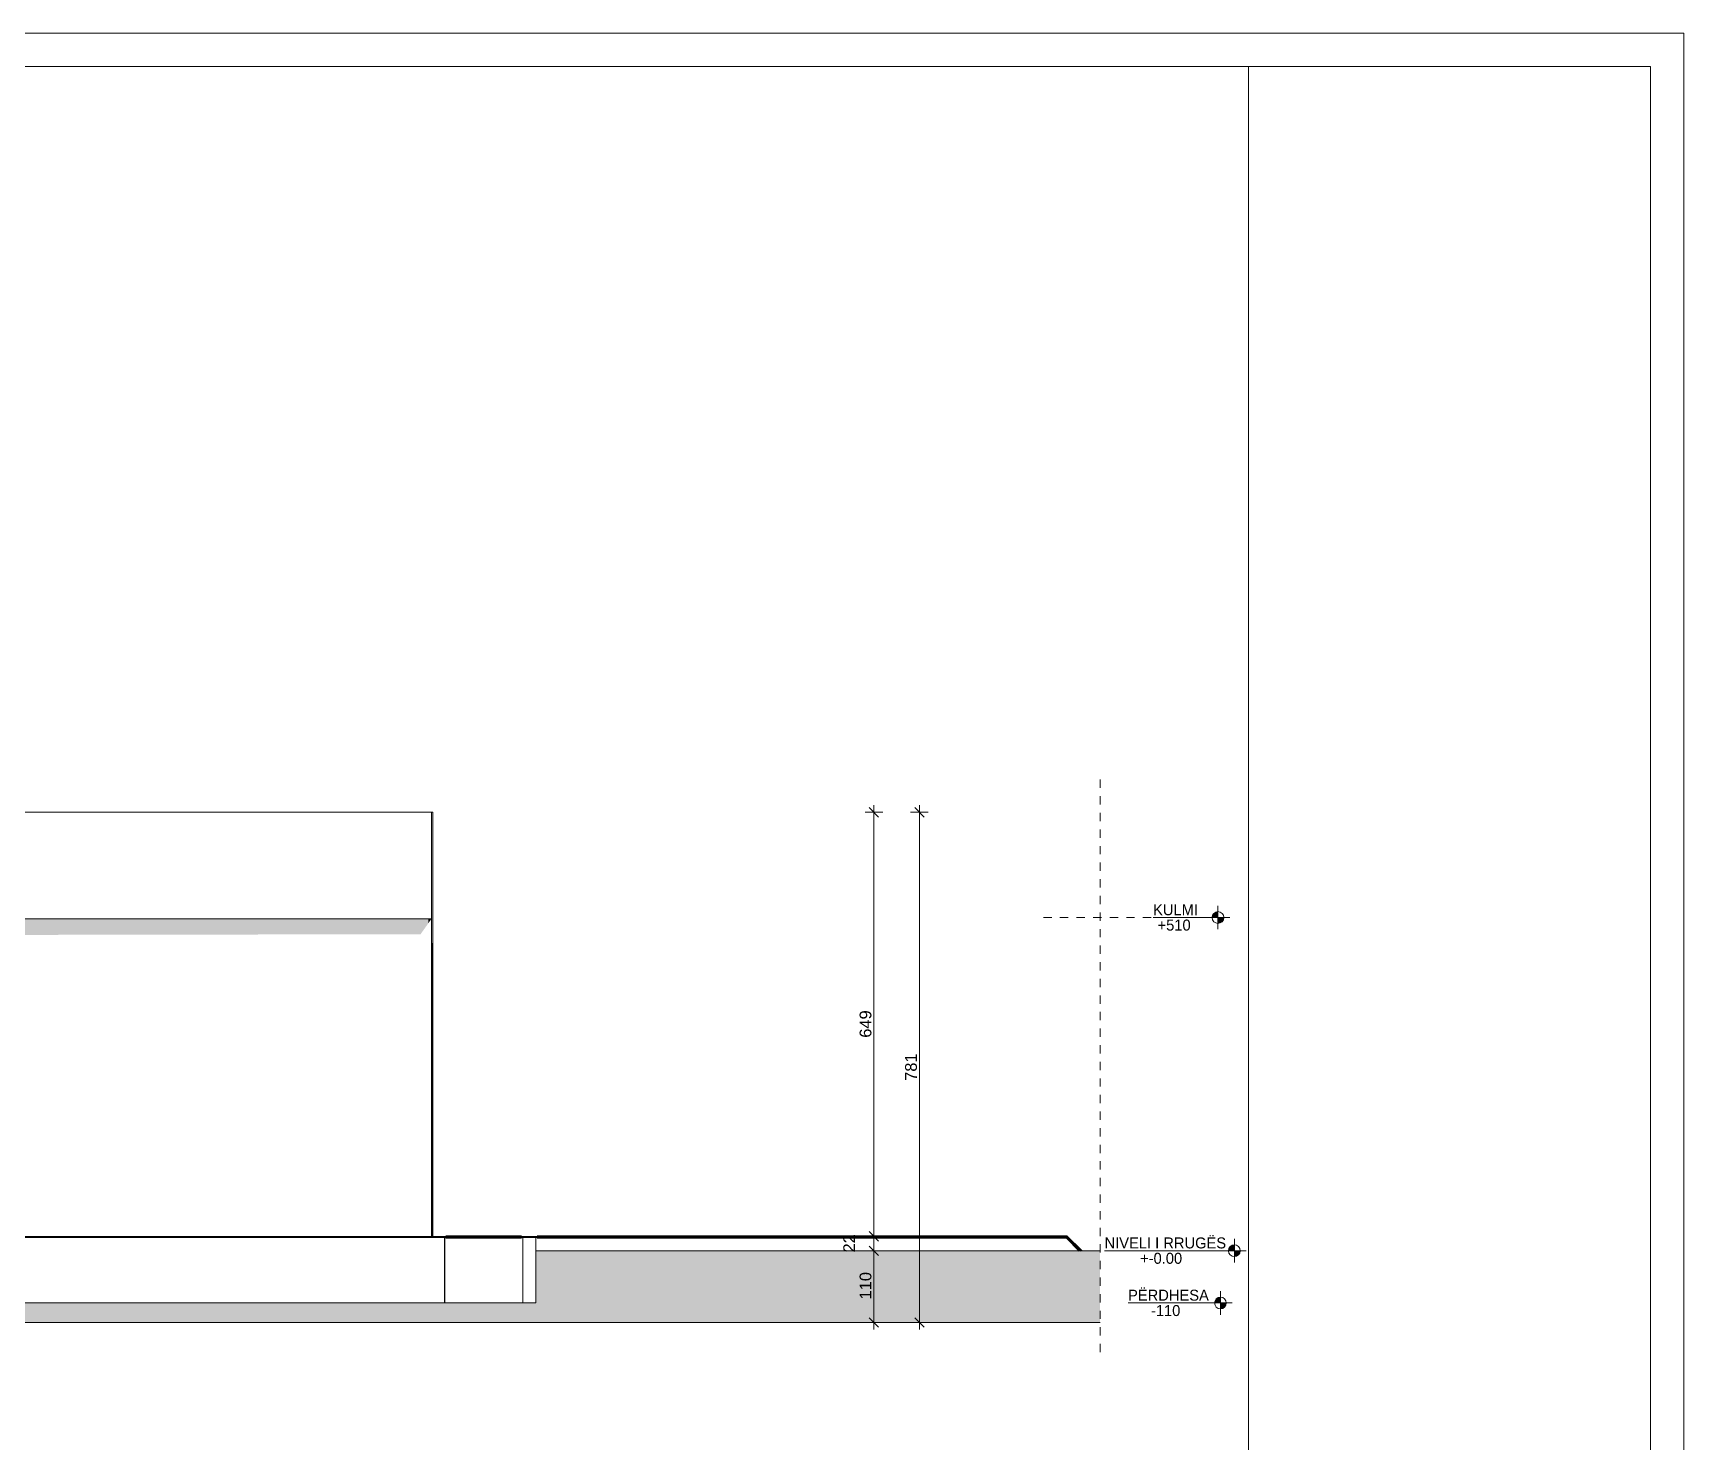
# Model space of a CAD drawing. Header units: millimetres. Extents: x 121936 to 182937, y -22715 to 20417.
# Drawn here: x 157673 to 182937, y -1149 to 20417 of the extents above; entities that cross this region are included whole.
import ezdxf

# ---------------------------------------------------------------- set-up
doc = ezdxf.new("R2010")
doc.units = ezdxf.units.MM
doc.header["$MEASUREMENT"] = 0
doc.linetypes.add('Dashed', pattern=[254, 127, -127])
doc.linetypes.add('Wipeout_Contour', pattern=[1000, 0, -1000])
for name, color, linetype, lineweight in [('02. Tabela Projekti zbatues_Pen_No__1', 7, 'Continuous', 5), ('A - Fasadat_Pen_No__1', 7, 'Continuous', 5), ('A - Fasadat_Pen_No__101', 252, 'Continuous', 5), ('A - Fasadat_Pen_No__22', 8, 'Continuous', 5), ('A - Fasadat_Pen_No__7', 7, 'Continuous', 5)]:
    doc.layers.add(name, color=color, linetype=linetype, lineweight=lineweight)
for name, color, linetype, lineweight, true_color in [('02. Tabela Projekti zbatues_Pen_No__61', 7, 'Continuous', 5, 0x6a6a6a), ('A - Dimenzionimi_Pen_No__61', 7, 'Continuous', 5, 0x6a6a6a), ('A - Dimenzionimi_Pen_No__81', 7, 'Continuous', 5, 0x6a6a6a), ('A - Fasadat_Pen_No__102', 7, 'Continuous', 50, 0xcccccc), ('A - Fasadat_Pen_No__108', 7, 'Continuous', 5, 0xfd8379), ('A - Fasadat_Pen_No__181', 7, 'Continuous', 5, 0xe8e8e8), ('A - Fasadat_Pen_No__81', 7, 'Continuous', 5, 0x6a6a6a)]:
    doc.layers.add(name, color=color, linetype=linetype, lineweight=lineweight, true_color=true_color)
doc.layers.add('A - Dimenzionimi', color=7, linetype='Continuous')
doc.layers.add('A - Fasadat', color=7, linetype='Continuous')
doc.styles.add('GENERATED_STYLE_2', font='')
doc.styles.add('GENERATED_STYLE_3', font='')
doc.styles.get('GENERATED_STYLE_2').set_extended_font_data('Century Gothic')
doc.styles.get('GENERATED_STYLE_3').set_extended_font_data('Arial')
doc.dimstyles.new('GENERATED_STYLE__1', dxfattribs={"dimtxt": 180, "dimasz": 136.8, "dimexe": 0.18, "dimexo": 100000, "dimgap": 0, "dimtad": 1, "dimdec": 0, "dimlfac": 0.1, "dimzin": 0, "dimdsep": 46, "dimtxsty": 'GENERATED_STYLE_3', "dimblk": 'ARROWHEAD_6', "dimblk1": 'ARROWHEAD_6', "dimblk2": 'ARROWHEAD_6', "dimcen": 0.09, "dimclrd": 256, "dimclre": 256, "dimclrt": 256, "dimadec": 0, "dimazin": 0, "dimtfac": 1, "dimtdec": 4, "dimtmove": 0, "dimatfit": 3, "dimfxl": 0, "dimtolj": 1, "dimtzin": 0, "dimarcsym": 0})

# ---------------------------------------------------------------- blocks, each defined once
blk = doc.blocks.new('Dimension_3', base_point=(176057, 1779))
at = {"layer": 'A - Fasadat_Pen_No__108', "linetype": 'Continuous', "lineweight": 5, "true_color": 0xfd8379}
for points in [[(176057, 1779), (176057, 1869), (176022, 1862), (175993, 1842), (175974, 1813), (175967, 1779)], [(176057, 1779), (176057, 1689), (176091, 1696), (176120, 1715), (176140, 1744), (176147, 1779)]]:
    blk.add_hatch(color=11, dxfattribs=at).paths.add_polyline_path(points)
at = {"layer": 'A - Fasadat_Pen_No__108', "color": 11, "linetype": 'Continuous', "lineweight": 5, "true_color": 0xfd8379}
for p, q in [((175877, 1779), (174071, 1779)), ((175877, 1779), (176237, 1779)), ((176057, 1599), (176057, 1959))]:
    blk.add_line(p, q, dxfattribs=at)
blk.add_circle((176057, 1779), 90, dxfattribs=at)
at = {"layer": 'A - Fasadat_Pen_No__108', "color": 11, "lineweight": 5, "true_color": 0xfd8379, "char_height": 168, "attachment_point": 7, "style": 'GENERATED_STYLE_2'}
for s, insert in [('\\A1;{\\pql;\\fCentury Gothic|b0|i0|c0|p34;NIVELI I RRUGËS}', (174071, 1812)), ('\\A1;{\\pql;\\fCentury Gothic|b0|i0|c0|p34;+-0.00}', (174615, 1577))]:
    blk.add_mtext(s, dxfattribs=dict(at, insert=insert))
blk = doc.blocks.new('Dimension_4', base_point=(175844, 979))
at = {"layer": 'A - Fasadat_Pen_No__101', "linetype": 'Continuous', "lineweight": 5}
for points in [[(175844, 979), (175844, 1069), (175810, 1062), (175780, 1042), (175761, 1013), (175754, 979)], [(175844, 979), (175844, 889), (175878, 896), (175908, 915), (175927, 944), (175934, 979)]]:
    blk.add_hatch(color=252, dxfattribs=at).paths.add_polyline_path(points)
at = {"layer": 'A - Fasadat_Pen_No__101', "color": 252, "linetype": 'Continuous', "lineweight": 5}
for p, q in [((175844, 799), (175844, 1159)), ((175664, 979), (174431, 979)), ((175664, 979), (176024, 979))]:
    blk.add_line(p, q, dxfattribs=at)
blk.add_circle((175844, 979), 90, dxfattribs=at)
at = {"layer": 'A - Fasadat_Pen_No__101', "color": 252, "lineweight": 5, "char_height": 168, "attachment_point": 7, "style": 'GENERATED_STYLE_2'}
for s, insert in [('\\A1;{\\pql;\\fCentury Gothic|b0|i0|c0|p34;PËRDHESA}', (174431, 1012)), ('\\A1;{\\pql;\\fCentury Gothic|b0|i0|c0|p34;-110}', (174781, 777))]:
    blk.add_mtext(s, dxfattribs=dict(at, insert=insert))
blk = doc.blocks.new('Dimension_5', base_point=(175806, 6879))
at = {"layer": 'A - Fasadat_Pen_No__101', "linetype": 'Continuous', "lineweight": 5}
for points in [[(175806, 6879), (175806, 6969), (175772, 6962), (175743, 6942), (175723, 6913), (175716, 6879)], [(175806, 6879), (175806, 6789), (175841, 6796), (175870, 6815), (175890, 6844), (175896, 6879)]]:
    blk.add_hatch(color=252, dxfattribs=at).paths.add_polyline_path(points)
at = {"layer": 'A - Fasadat_Pen_No__101', "color": 252, "linetype": 'Continuous', "lineweight": 5}
for p, q in [((175626, 6879), (174813, 6879)), ((175626, 6879), (175986, 6879)), ((175806, 6699), (175806, 7059))]:
    blk.add_line(p, q, dxfattribs=at)
blk.add_circle((175806, 6879), 90, dxfattribs=at)
at = {"layer": 'A - Fasadat_Pen_No__101', "color": 252, "lineweight": 5, "char_height": 168, "attachment_point": 7, "style": 'GENERATED_STYLE_2'}
for s, insert in [('\\A1;{\\pql;\\fCentury Gothic|b0|i0|c0|p34;KULMI}', (174813, 6912)), ('\\A1;{\\pql;\\fCentury Gothic|b0|i0|c0|p34;+510}', (174882, 6677))]:
    blk.add_mtext(s, dxfattribs=dict(at, insert=insert))
blk = doc.blocks.new('*D11')
at = {"layer": 'A - Dimenzionimi_Pen_No__81', "color": 251, "linetype": 'Continuous', "lineweight": 5, "true_color": 0x6a6a6a}
for p, q in [((170676, 1779), (170406, 1779)), ((170469, 1851), (170613, 1707)), ((170541, 679), (170541, 1779)), ((170676, 679), (170406, 679)), ((170469, 751), (170613, 607)), ((170541, 571), (170541, 679))]:
    blk.add_line(p, q, dxfattribs=at)
at = {"layer": 'A - Dimenzionimi_Pen_No__61', "color": 251, "lineweight": 5, "true_color": 0x6a6a6a, "char_height": 180, "attachment_point": 7, "rotation": 90, "style": 'GENERATED_STYLE_3'}
for s, insert in [('\\A1;{\\pql;\\fArial|b0|i0|c0|p34;22}', (170253, 1752)), ('\\A1;{\\pql;\\fArial|b0|i0|c0|p34;110}', (170505, 1033))]:
    blk.add_mtext(s, dxfattribs=dict(at, insert=insert))
blk = doc.blocks.new('ARROWHEAD_6')
at = {"color": 0, "linetype": 'Continuous', "lineweight": 0}
for p, q in [((0, 0), (-1, 0)), ((-0.5, -0.5), (0.5, 0.5))]:
    blk.add_line(p, q, dxfattribs=at)
blk = doc.blocks.new('*D13')
at = {"layer": 'A - Dimenzionimi_Pen_No__81', "color": 251, "linetype": 'Continuous', "lineweight": 5, "true_color": 0x6a6a6a}
for p, q in [((170469, 2071), (170613, 1927)), ((170676, 1999), (170406, 1999)), ((170676, 1779), (170406, 1779)), ((170469, 1851), (170613, 1707)), ((170541, 1779), (170541, 1999))]:
    blk.add_line(p, q, dxfattribs=at)
blk = doc.blocks.new('*D14')
at = {"layer": 'A - Dimenzionimi_Pen_No__81', "color": 251, "linetype": 'Continuous', "lineweight": 5, "true_color": 0x6a6a6a}
for p, q in [((170541, 8489), (170541, 8597)), ((170676, 8489), (170406, 8489)), ((170613, 8417), (170469, 8561)), ((170541, 1999), (170541, 8489)), ((170469, 2071), (170613, 1927)), ((170676, 1999), (170406, 1999))]:
    blk.add_line(p, q, dxfattribs=at)
at = {"layer": 'A - Dimenzionimi_Pen_No__61', "color": 251, "lineweight": 5, "true_color": 0x6a6a6a, "insert": (170505, 5039), "char_height": 180, "attachment_point": 7, "rotation": 90, "style": 'GENERATED_STYLE_3'}
blk.add_mtext('\\A1;{\\pql;\\fArial|b0|i0|c0|p34;649}', dxfattribs=at)
blk = doc.blocks.new('*D15')
at = {"layer": 'A - Dimenzionimi_Pen_No__81', "color": 251, "linetype": 'Continuous', "lineweight": 5, "true_color": 0x6a6a6a}
for p, q in [((171237, 8489), (171237, 8597)), ((171372, 8489), (171102, 8489)), ((171309, 8417), (171165, 8561)), ((171237, 679), (171237, 8489)), ((171372, 679), (171102, 679)), ((171165, 751), (171309, 607)), ((171237, 571), (171237, 679))]:
    blk.add_line(p, q, dxfattribs=at)
at = {"layer": 'A - Dimenzionimi_Pen_No__61', "color": 251, "lineweight": 5, "true_color": 0x6a6a6a, "insert": (171201, 4379), "char_height": 180, "attachment_point": 7, "rotation": 90, "style": 'GENERATED_STYLE_3'}
blk.add_mtext('\\A1;{\\pql;\\fArial|b0|i0|c0|p34;781}', dxfattribs=at)

msp = doc.modelspace()

# ---------------------------------------------------------------- hatches: boundary and pattern name
at = {"layer": 'A - Fasadat_Pen_No__181', "linetype": 'Continuous', "lineweight": 0, "true_color": 0xededed}
msp.add_hatch(color=7, dxfattribs=at).paths.add_polyline_path([(163788, 6478.7), (163780.1, 6478.7), (163780.1, 6467.5)])
at = {"layer": 'A - Fasadat_Pen_No__81', "linetype": 'Continuous', "lineweight": 0, "true_color": 0xd9d9d9}
for points in [[(126546.3, 1978.7), (163990.5, 1978.7), (163990.5, 1998.7), (126546.3, 1998.7)], [(163990.5, 1998.7), (163990.5, 1978.7), (165149.7, 1978.7), (165149.7, 1998.7)], [(173496, 1998.7), (165389.7, 1998.7), (165389.7, 1978.7), (173487.8, 1978.7), (173488, 1978.7), (173688, 1778.7), (173716.4, 1778.7)]]:
    msp.add_hatch(color=254, dxfattribs=at).paths.add_polyline_path(points)
at = {"layer": 'A - Fasadat_Pen_No__81', "linetype": 'Continuous', "lineweight": 0, "true_color": 0x8f8f8f}
msp.add_hatch(color=252, dxfattribs=at).paths.add_polyline_path([(165149.7, 1998.7), (165149.7, 1978.7), (165389.7, 1978.7), (165389.7, 1998.7)])

# ---------------------------------------------------------------- linework, layer by layer
at = {"layer": '02. Tabela Projekti zbatues_Pen_No__61', "color": 251, "linetype": 'Continuous', "lineweight": 5, "true_color": 0x6a6a6a}
msp.add_lwpolyline([(176272.6, -14464.2), (176272.6, 19903.8)], dxfattribs=at)
at = {"layer": 'A - Fasadat_Pen_No__1', "color": 7, "linetype": 'Continuous', "lineweight": 5}
for p, q in [((163720.6, 8489), (126816, 8489)), ((163720.6, 8489), (163770.6, 8489)), ((163791.9, 8489), (163770.6, 8489))]:
    msp.add_line(p, q, dxfattribs=at)
at = {"layer": 'A - Fasadat_Pen_No__1', "color": 7, "linetype": 'Continuous', "lineweight": 5, "flags": 128}
msp.add_lwpolyline([(173496, 1998.7), (165389.7, 1998.7), (165389.7, 1978.7), (173487.8, 1978.7), (173488, 1978.7), (173688, 1778.7), (173716.4, 1778.7)], close=True, dxfattribs=at)
at = {"layer": 'A - Fasadat_Pen_No__22', "color": 8, "linetype": 'Dashed', "lineweight": 5}
msp.add_lwpolyline([(173134.4, 6878.7), (174782.9, 6878.7)], dxfattribs=at)
at = {"layer": 'A - Fasadat_Pen_No__7', "color": 7, "linetype": 'Continuous', "lineweight": 5}
for p, q in [((163780.1, 6478.7), (163788, 6478.7)), ((165369.7, 1978.7), (165369.7, 978.7)), ((165369.7, 678.7), (126241.9, 678.7)), ((174002.2, 678.7), (165369.7, 678.7))]:
    msp.add_line(p, q, dxfattribs=at)
at = {"layer": 'A - Fasadat_Pen_No__7', "color": 7, "linetype": 'Dashed', "lineweight": 5}
msp.add_lwpolyline([(174002.2, 8989), (174002.2, 178.7)], dxfattribs=at)

# ---------------------------------------------------------------- block references
at = {"layer": 'A - Fasadat', "color": 252, "linetype": 'Continuous', "lineweight": 5}
for name, p in [('Dimension_5', (175806.4, 6878.7)), ('Dimension_4', (175843.9, 978.7))]:
    msp.add_blockref(name, p, dxfattribs=at)
at = {"layer": 'A - Fasadat', "color": 11, "linetype": 'Continuous', "lineweight": 5, "true_color": 0xfd8379}
msp.add_blockref('Dimension_3', (176056.7, 1778.7), dxfattribs=at)

# ---------------------------------------------------------------- wipeouts: each hides what was drawn before it
at = {"color": 254, "linetype": 'Wipeout_Contour', "lineweight": 0, "ltscale": 581733.026285}
msp.add_wipeout([(126766, 6858.7), (163770.6, 6858.7), (163770.6, 6878.7), (126766, 6878.7)], dxfattribs=at).dxf.layer = 'A - Fasadat'

# ---------------------------------------------------------------- next in the draw order: wipeouts: each hides what was drawn before it
at = {"color": 254, "linetype": 'Wipeout_Contour', "lineweight": 0, "ltscale": 655658.624095}
msp.add_wipeout([(163770.6, 6878.7), (163770.6, 6858.7), (163770.8, 6858.7), (163770.8, 6878.7)], dxfattribs=at).dxf.layer = 'A - Fasadat'
at = {"color": 254, "linetype": 'Wipeout_Contour', "lineweight": 0, "ltscale": 581107.661505}
msp.add_wipeout([(126566.3, 978.7), (163970.5, 978.7), (163970.5, 1978.7), (126566.3, 1978.7)], dxfattribs=at).dxf.layer = 'A - Fasadat'
at = {"color": 254, "linetype": 'Wipeout_Contour', "lineweight": 0, "ltscale": 693992.42533}
msp.add_wipeout([(173487.8, 1978.7), (173487.8, 1778.7), (173488, 1778.7), (173488, 1978.7)], dxfattribs=at).dxf.layer = 'A - Fasadat'

# ---------------------------------------------------------------- next in the draw order: hatches: boundary and pattern name
at = {"layer": 'A - Fasadat_Pen_No__181', "linetype": 'Continuous', "lineweight": 0, "true_color": 0xededed}
for points in [[(126820.2, 6858.7), (126820.2, 6561.7), (163603.9, 6623.1), (163720.8, 6788.1), (163720.8, 6858.7)], [(163720.8, 6788.1), (163770.8, 6858.7), (163720.8, 6858.7)]]:
    msp.add_hatch(color=7, dxfattribs=at).paths.add_polyline_path(points)
at = {"layer": 'A - Fasadat_Pen_No__81', "linetype": 'Continuous', "lineweight": 0, "true_color": 0xb4b4b4}
msp.add_hatch(color=253, dxfattribs=at).paths.add_polyline_path([(165369.7, 678.7), (174002.2, 678.7), (174002.2, 1778.7), (165369.7, 1778.7)])

# ---------------------------------------------------------------- next in the draw order: linework, layer by layer
at = {"layer": 'A - Fasadat_Pen_No__1', "color": 7, "linetype": 'Continuous', "lineweight": 5}
for p, q in [((163770.6, 8489), (163770.6, 6878.7)), ((163791.9, 6878.7), (163791.9, 8489))]:
    msp.add_line(p, q, dxfattribs=at)
at = {"layer": 'A - Fasadat_Pen_No__102', "color": 254, "linetype": 'Continuous', "lineweight": 50, "true_color": 0xcccccc}
for p, q in [((165389.7, 1978.7), (173487.8, 1978.7)), ((173487.8, 1978.7), (173488, 1978.7)), ((173688, 1778.7), (173488, 1978.7))]:
    msp.add_line(p, q, dxfattribs=at)
msp.add_lwpolyline([(173716.4, 1778.7), (173496, 1998.7), (165389.7, 1998.7)], dxfattribs=at)
at = {"layer": 'A - Fasadat_Pen_No__7', "color": 7, "linetype": 'Continuous', "lineweight": 5}
for p, q in [((126766, 6858.7), (163770.6, 6858.7)), ((163770.6, 6858.7), (163770.6, 6878.7)), ((163770.6, 6858.7), (163770.8, 6858.7)), ((163770.8, 6858.7), (163770.8, 1998.7)), ((163791.9, 1998.7), (163791.9, 6878.7)), ((163780.1, 1998.7), (163780.1, 6478.7)), ((163788, 6478.7), (163788, 1998.7)), ((174002.2, 1778.7), (165369.7, 1778.7))]:
    msp.add_line(p, q, dxfattribs=at)

# ---------------------------------------------------------------- next in the draw order: dimensions: what is measured, and where the dimension line sits
at = {"layer": 'A - Dimenzionimi', "color": 251, "linetype": 'Continuous', "lineweight": 5, "true_color": 0x6a6a6a}
dim = msp.add_linear_dim(base=(170540.8, 1778.7), p1=(174002.2, 678.7), p2=(174002.2, 1778.7), angle=90, dimstyle='GENERATED_STYLE__1', dxfattribs=at)
dim.commit()
dim.dimension.update_dxf_attribs({"geometry": '*D11', "text_midpoint": (170414.8, 1238.7), "dimtype": 160, "text_rotation": 90})

# ---------------------------------------------------------------- next in the draw order: wipeouts: each hides what was drawn before it
at = {"color": 254, "linetype": 'Wipeout_Contour', "lineweight": 0, "ltscale": 655931.008064}
msp.add_wipeout([(163970.5, 978.7), (163980.1, 978.7), (163980.1, 1978.7), (163970.5, 1978.7)], dxfattribs=at).dxf.layer = 'A - Fasadat'

# ---------------------------------------------------------------- next in the draw order: wipeouts: each hides what was drawn before it
at = {"color": 254, "linetype": 'Wipeout_Contour', "lineweight": 0, "ltscale": 658345.139106}
msp.add_wipeout([(163988, 1978.7), (163988, 978.7), (165169.7, 978.7), (165169.7, 1978.7)], dxfattribs=at).dxf.layer = 'A - Fasadat'

# ---------------------------------------------------------------- next in the draw order: linework, layer by layer
at = {"layer": 'A - Fasadat_Pen_No__1', "color": 7, "linetype": 'Continuous', "lineweight": 5}
msp.add_lwpolyline([(165389.7, 1998.7), (165389.7, 1978.7), (165149.7, 1978.7), (165149.7, 1998.7)], dxfattribs=at)
at = {"layer": 'A - Fasadat_Pen_No__7', "color": 7, "linetype": 'Continuous', "lineweight": 5}
for p, q in [((165169.7, 1978.7), (165169.7, 978.7)), ((165369.7, 1978.7), (165169.7, 1978.7))]:
    msp.add_line(p, q, dxfattribs=at)
msp.add_lwpolyline([(165389.7, 1998.7), (165149.7, 1998.7)], dxfattribs=at)

# ---------------------------------------------------------------- next in the draw order: wipeouts: each hides what was drawn before it
at = {"color": 254, "linetype": 'Wipeout_Contour', "lineweight": 0, "ltscale": 655966.074303}
msp.add_wipeout([(163980.1, 1978.7), (163980.1, 978.7), (163988, 978.7), (163988, 1978.7)], dxfattribs=at).dxf.layer = 'A - Fasadat'

# ---------------------------------------------------------------- next in the draw order: hatches: boundary and pattern name
at = {"layer": 'A - Fasadat_Pen_No__81', "linetype": 'Continuous', "lineweight": 0, "true_color": 0xb4b4b4}
msp.add_hatch(color=253, dxfattribs=at).paths.add_polyline_path([(165369.7, 678.7), (126241.9, 678.7), (126241.9, 978.7), (165369.7, 978.7)])

# ---------------------------------------------------------------- next in the draw order: linework, layer by layer
at = {"layer": '02. Tabela Projekti zbatues_Pen_No__1', "color": 7, "linetype": 'Continuous', "lineweight": 5}
for points in [[(121936.1, 20417.3), (182937.4, 20417.3), (182937.4, -22714.9), (121936.1, -22714.9)], [(182423.9, -22201.4), (124503.5, -22201.4), (124503.5, 19903.8), (182423.9, 19903.8)]]:
    msp.add_lwpolyline(points, close=True, dxfattribs=at)
at = {"layer": 'A - Fasadat_Pen_No__102', "color": 254, "linetype": 'Continuous', "lineweight": 50, "true_color": 0xcccccc}
msp.add_line((163990.5, 1978.7), (165149.7, 1978.7), dxfattribs=at)
msp.add_lwpolyline([(165149.7, 1998.7), (163990.5, 1998.7)], dxfattribs=at)
at = {"layer": 'A - Fasadat_Pen_No__7', "color": 7, "linetype": 'Continuous', "lineweight": 5}
for p, q in [((126566.3, 1978.7), (163970.5, 1978.7)), ((163970.5, 978.7), (163970.5, 1978.7)), ((163970.5, 1978.7), (163990.5, 1978.7)), ((165369.7, 978.7), (126241.9, 978.7))]:
    msp.add_line(p, q, dxfattribs=at)
for points in [[(163990.5, 1998.7), (126546.3, 1998.8), (126546.3, 1978.7), (126566.3, 1978.7)], [(163990.5, 1998.7), (163990.5, 1978.7)]]:
    msp.add_lwpolyline(points, dxfattribs=at)

# ---------------------------------------------------------------- next in the draw order: dimensions: what is measured, and where the dimension line sits
at = {"layer": 'A - Dimenzionimi', "color": 251, "linetype": 'Continuous', "lineweight": 5, "true_color": 0x6a6a6a}
for base, p1, p2, picture, middle in [((170540.8, 8489), (163791.9, 1998.7), (163791.9, 8489), '*D14', (170414.8, 5244.8)), ((171236.7, 8489), (174002.2, 678.7), (163791.9, 8489), '*D15', (171110.7, 4584.8)), ((170540.8, 1998.7), (174002.2, 1778.7), (163791.9, 1998.7), '*D13', (170162.8, 1889.4))]:
    dim = msp.add_linear_dim(base=base, p1=p1, p2=p2, angle=90, dimstyle='GENERATED_STYLE__1', dxfattribs=at)
    dim.commit()
    dim.dimension.update_dxf_attribs({"geometry": picture, "text_midpoint": middle, "dimtype": 160, "text_rotation": 90})

doc.saveas('drawing.dxf')
